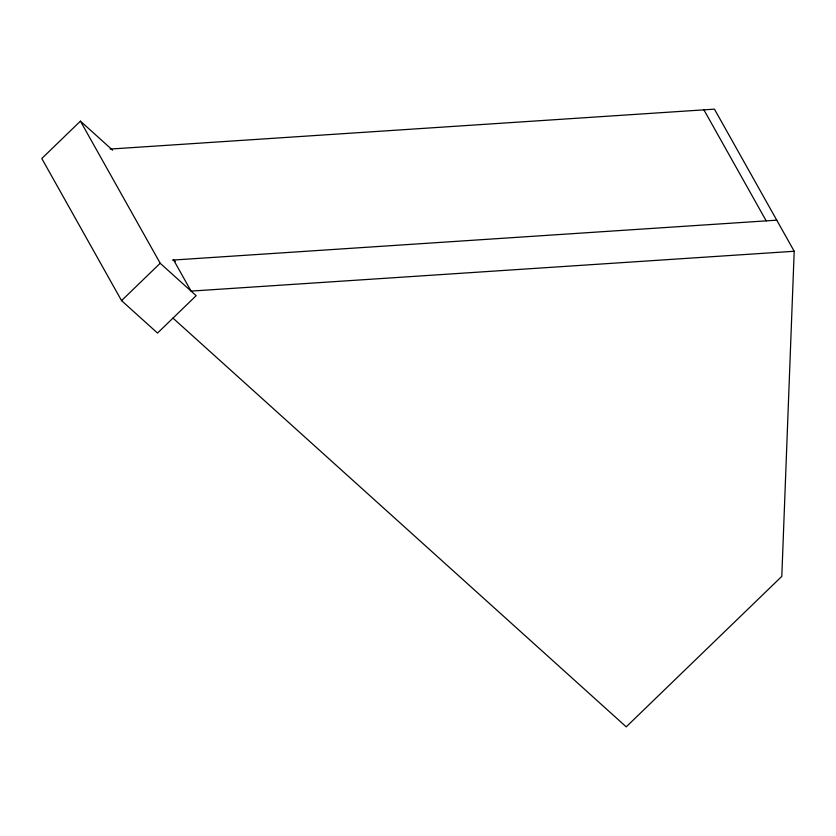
<?xml version="1.0" encoding="UTF-8"?>
<svg xmlns="http://www.w3.org/2000/svg" width="836" height="836" viewBox="0 0 836 836"><rect width="100%" height="100%" fill="white"/><g stroke="black" fill="none" stroke-linecap="round" stroke-linejoin="round"><path stroke-width="1.25" d="M110.122 149.069L714.446 109.15L794.2 251.26L781.806 576.37L626.227 726.85L172.979 318.119M80.434 121.136L41.8 158.506L121.554 300.626L157.523 333.062L196.157 295.693L160.188 263.256L80.434 121.136L112.62 150.166M121.554 300.626L160.188 263.256M172.425 260.101L776.759 220.171M794.2 251.26L191.068 291.106L173.627 260.017L175.32 261.553M703.902 109.84L766.204 220.871"/></g></svg>
